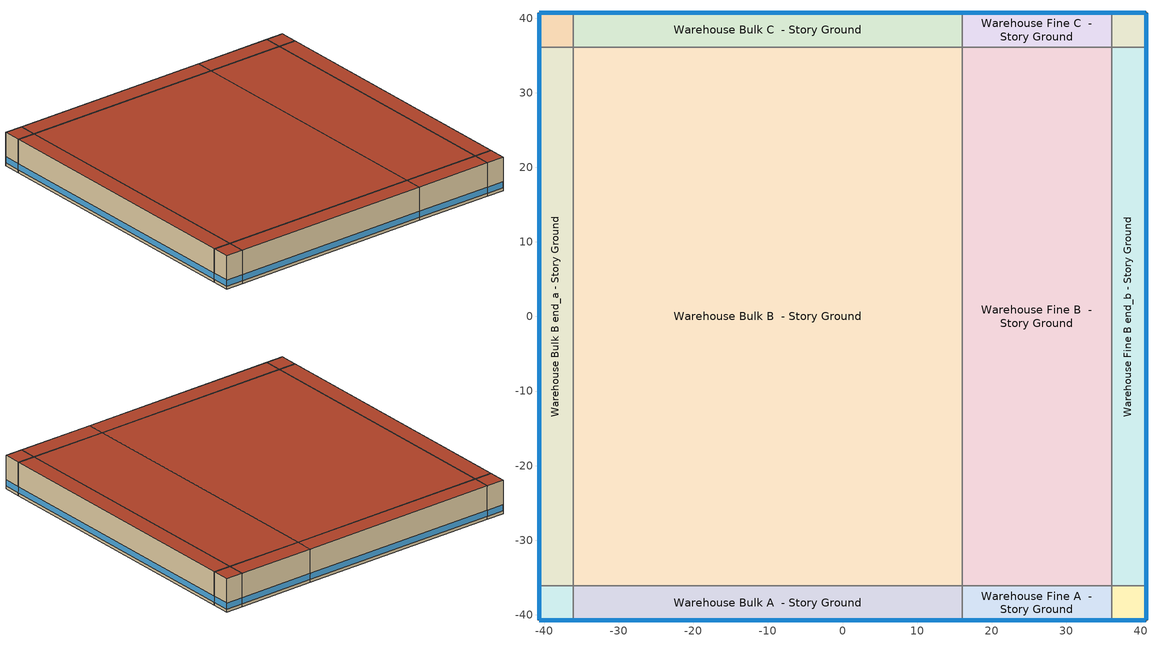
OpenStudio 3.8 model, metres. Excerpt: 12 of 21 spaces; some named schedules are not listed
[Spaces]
Warehouse Bulk A end_a - Story Ground
 floor ground (Foundation F 126 Perim 914 Area 209): -40.7,-40.7 -40.7,-36.13 -36.13,-36.13 -36.13,-40.7 z0
 wall outside: -40.7,-36.13 -40.7,-40.7 -36.13,-40.7 z0:8.53
 wall to Warehouse Bulk B end_a - Story Ground: -36.13,-36.13 -40.7,-36.13 z0:8.53
 wall to Warehouse Bulk A  - Story Ground: -36.13,-40.7 -36.13,-36.13 z0:8.53
 window (Window U-0.91 SHGC 0.68): -40.7,-36.15 -40.7,-40.68 / -40.68,-40.7 -36.15,-40.7 z0.76:2.32
 roof outside: -36.13,-40.7 -36.13,-36.13 -40.7,-36.13 -40.7,-40.7 z8.53
Warehouse Bulk B end_a - Story Ground
 floor ground (Foundation F 126 Perim 7226 Area 33036): -40.7,-36.13 -40.7,36.13 -36.13,36.13 -36.13,-36.13 z0
 wall outside: -40.7,36.13 -40.7,-36.13 z0:8.53
 wall to Warehouse Bulk C end_a - Story Ground: -36.13,36.13 -40.7,36.13 z0:8.53
 wall to Warehouse Bulk B  - Story Ground: -36.13,-36.13 -36.13,36.13 z0:8.53
 window (Window U-0.91 SHGC 0.68): -40.7,36.1 -40.7,-36.1 z0.76:2.3
 roof outside: -36.13,-36.13 -36.13,36.13 -40.7,36.13 -40.7,-36.13 z8.53
Warehouse Bulk C end_a - Story Ground
 floor ground (Foundation F 126 Perim 914 Area 209): -40.7,36.13 -40.7,40.7 -36.13,40.7 -36.13,36.13 z0
 wall outside: -36.13,40.7 -40.7,40.7 -40.7,36.13 z0:8.53
 wall to Warehouse Bulk C  - Story Ground: -36.13,36.13 -36.13,40.7 z0:8.53
 window (Window U-0.91 SHGC 0.68): -40.7,40.68 -40.7,36.15 / -36.15,40.7 -40.68,40.7 z0.76:2.32
 roof outside: -36.13,36.13 -36.13,40.7 -40.7,40.7 -40.7,36.13 z8.53
Warehouse Bulk A  - Story Ground
 floor ground (Foundation F 126 Perim 5216 Area 23848): -36.13,-40.7 -36.13,-36.13 16.03,-36.13 16.03,-40.7 z0
 wall outside: -36.13,-40.7 16.03,-40.7 z0:8.53
 wall to Warehouse Bulk B  - Story Ground: 16.03,-36.13 -36.13,-36.13 z0:8.53
 wall to Warehouse Fine A  - Story Ground: 16.03,-40.7 16.03,-36.13 z0:8.53
 window (Window U-0.91 SHGC 0.68): -36.1,-40.7 16.01,-40.7 z0.76:2.3
 roof outside: 16.03,-40.7 16.03,-36.13 -36.13,-36.13 -36.13,-40.7 z8.53
Warehouse Bulk B  - Story Ground
 floor ground (Foundation F 126 Perim 0 Area 376908): -36.13,-36.13 -36.13,36.13 16.03,36.13 16.03,-36.13 z0
 wall to Warehouse Bulk C  - Story Ground: 16.03,36.13 -36.13,36.13 z0:8.53
 wall to Warehouse Fine B  - Story Ground: 16.03,-36.13 16.03,36.13 z0:8.53
 roof outside: 16.03,-36.13 16.03,36.13 -36.13,36.13 -36.13,-36.13 z8.53
Warehouse Bulk C  - Story Ground
 floor ground (Foundation F 126 Perim 5216 Area 23848): -36.13,36.13 -36.13,40.7 16.03,40.7 16.03,36.13 z0
 wall outside: 16.03,40.7 -36.13,40.7 z0:8.53
 wall to Warehouse Fine C  - Story Ground: 16.03,36.13 16.03,40.7 z0:8.53
 window (Window U-0.91 SHGC 0.68): 16.01,40.7 -36.1,40.7 z0.76:2.3
 roof outside: 16.03,36.13 16.03,40.7 -36.13,40.7 -36.13,36.13 z8.53
Warehouse Fine A  - Story Ground
 floor ground (Foundation F 126 Perim 201 Area 9188): 16.03,-40.7 16.03,-36.13 36.13,-36.13 36.13,-40.7 z0
 wall outside: 16.03,-40.7 36.13,-40.7 z0:8.53
 wall to Warehouse Fine B  - Story Ground: 36.13,-36.13 16.03,-36.13 z0:8.53
 wall to Warehouse Fine A end_b - Story Ground: 36.13,-40.7 36.13,-36.13 z0:8.53
 window (Window U-0.91 SHGC 0.68): 16.06,-40.7 36.1,-40.7 z0.76:2.3
 roof outside: 36.13,-40.7 36.13,-36.13 16.03,-36.13 16.03,-40.7 z8.53
Warehouse Fine B  - Story Ground
 floor ground (Foundation F 126 Perim 0 Area 145216): 16.03,-36.13 16.03,36.13 36.13,36.13 36.13,-36.13 z0
 wall to Warehouse Fine C  - Story Ground: 36.13,36.13 16.03,36.13 z0:8.53
 wall to Warehouse Fine B end_b - Story Ground: 36.13,-36.13 36.13,36.13 z0:8.53
 roof outside: 36.13,-36.13 36.13,36.13 16.03,36.13 16.03,-36.13 z8.53
Warehouse Fine C  - Story Ground
 floor ground (Foundation F 126 Perim 201 Area 9188): 16.03,36.13 16.03,40.7 36.13,40.7 36.13,36.13 z0
 wall outside: 36.13,40.7 16.03,40.7 z0:8.53
 wall to Warehouse Fine C end_b - Story Ground: 36.13,36.13 36.13,40.7 z0:8.53
 window (Window U-0.91 SHGC 0.68): 36.1,40.7 16.06,40.7 z0.76:2.3
 roof outside: 36.13,36.13 36.13,40.7 16.03,40.7 16.03,36.13 z8.53
Warehouse Fine A end_b - Story Ground
 floor ground (Foundation F 126 Perim 914 Area 209): 36.13,-40.7 36.13,-36.13 40.7,-36.13 40.7,-40.7 z0
 wall outside: 36.13,-40.7 40.7,-40.7 40.7,-36.13 z0:8.53
 wall to Warehouse Fine B end_b - Story Ground: 40.7,-36.13 36.13,-36.13 z0:8.53
 window (Window U-0.91 SHGC 0.68): 36.15,-40.7 40.68,-40.7 / 40.7,-40.68 40.7,-36.15 z0.76:2.32
 roof outside: 40.7,-40.7 40.7,-36.13 36.13,-36.13 36.13,-40.7 z8.53
Warehouse Fine B end_b - Story Ground
 floor ground (Foundation F 126 Perim 7226 Area 33036): 36.13,-36.13 36.13,36.13 40.7,36.13 40.7,-36.13 z0
 wall outside: 40.7,-36.13 40.7,36.13 z0:8.53
 wall to Warehouse Fine C end_b - Story Ground: 40.7,36.13 36.13,36.13 z0:8.53
 window (Window U-0.91 SHGC 0.68): 40.7,-36.1 40.7,36.1 z0.76:2.3
 roof outside: 40.7,-36.13 40.7,36.13 36.13,36.13 36.13,-36.13 z8.53
Warehouse Fine C end_b - Story Ground
 floor ground (Foundation F 126 Perim 914 Area 209): 36.13,36.13 36.13,40.7 40.7,40.7 40.7,36.13 z0
 wall outside: 40.7,36.13 40.7,40.7 36.13,40.7 z0:8.53
 window (Window U-0.91 SHGC 0.68): 40.68,40.7 36.15,40.7 / 40.7,36.15 40.7,40.68 z0.76:2.32
 roof outside: 40.7,36.13 40.7,40.7 36.13,40.7 36.13,36.13 z8.53
[Site]
Pope Afb_NC_USA: Latitude {deg}=35.17; Longitude {deg}=-79.03; Time Zone {hr}=-5; Elevation {m}=61; Terrain=City
[Site:WaterMainsTemperature]
Calculation Method=Correlation; Annual Average Outdoor Air Temperature {C}=17.2925; Maximum Difference In Monthly Average Outdoor Air Temperatures {deltaC}=23.71
[SizingPeriod:DesignDay] Barometric Pressure {Pa}=100594; Rain Indicator=No; Snow Indicator=No; Day of Month=21; Daylight Saving Time Indicator=No; Humidity Condition Type=Wetbulb; Dry-Bulb Temperature Range Modifier Type=DefaultMultipliers
Name | Maximum Dry-Bulb Temperature {C} | Daily Dry-Bulb Temperature Range {deltaC} | Wind Speed {m/s} | Wind Direction {deg} | Month | Day Type | Wetbulb or DewPoint at Maximum Dry-Bulb {C} | Solar Model Indicator | ASHRAE Clear Sky Optical Depth for Beam Irradiance | ASHRAE Clear Sky Optical Depth for Diffuse Irradiance | Sky Clearness
Pope Afb Ann Clg .4% Condns DB=>MWB 1 | 36.2 | 10.4 | 3.4 | 220 | 7 | SummerDesignDay | 24.1 | ASHRAETau | 0.455 | 2.162
Pope Afb Ann Clg .4% Condns WB=>MDB 1 | 31 | 10.4 | 3.4 | 220 | 7 | SummerDesignDay | 26.4 | ASHRAETau | 0.455 | 2.162
Pope Afb Ann Htg 99.6% Condns DB 1 | -6.2 | 0 | 1.3 | 270 | 1 | WinterDesignDay | -6.2 | ASHRAEClearSky |  |  | 0
Pope Afb August .4% Condns DB=>MCWB 1 | 37.9 | 10.2 | 3.4 | 220 | 8 | SummerDesignDay | 25 | ASHRAETau | 0.43 | 2.254
[ClimateZones]
Climate Zone Institution Name 1=ASHRAE; Climate Zone Document Name 1=ANSI/ASHRAE Standard 169; Climate Zone Document Year 1=2006; Climate Zone Value 1=ASHRAE 169-2013-3A
[Building]
ComStock DOE Ref 1980-2004|Warehouse: North Axis {deg}=90; Default Construction Set=ComStock DOE Ref 1980-2004 - Warehouse - ASHRAE 169-2013-3A; Default Schedule Set=Building Default Schedule Set; Standards Building Type=Warehouse
[Site:GroundTemperature:FCfactorMethod]
January Ground Temperature {C}=16; February Ground Temperature {C}=11.9; March Ground Temperature {C}=7.7; April Ground Temperature {C}=4; May Ground Temperature {C}=7.9; June Ground Temperature {C}=13.8; July Ground Temperature {C}=17.2; August Ground Temperature {C}=20.8; September Ground Temperature {C}=24.8; October Ground Temperature {C}=26.1; November Ground Temperature {C}=26.5; December Ground Temperature {C}=22.5
[Construction:FfactorGroundFloor] F-Factor {W/m-K}=1.26344
Name | Area {m2} | PerimeterExposed {m}
Foundation F 126 Perim 914 Area 209 | 20.9032 | 9.144
Foundation F 126 Perim 7226 Area 33036 | 330.364 | 72.2581
Foundation F 126 Perim 5216 Area 23848 | 238.481 | 52.1613
Foundation F 126 Perim 0 Area 376908 | 3769.08 | 0
Foundation F 126 Perim 201 Area 9188 | 91.8829 | 20.0969
Foundation F 126 Perim 0 Area 145216 | 1452.16 | 0
[DefaultConstructionSet]
ComStock DOE Ref 1980-2004 - Warehouse - ASHRAE 169-2013-3A: Default Exterior Surface Constructions=Default Surface Constructions 1; Default Interior Surface Constructions=Default Surface Constructions 2; Default Ground Contact Surface Constructions=Default Surface Constructions 3; Default Exterior SubSurface Constructions=Default Sub Surface Constructions 1; Default Interior SubSurface Constructions=Default Sub Surface Constructions 2; Interior Partition Construction=Typical Interior Partition
[DefaultSurfaceConstructions]
Name | Floor Construction | Wall Construction | Roof Ceiling Construction
Default Surface Constructions 1 | Typical Insulated Exterior Mass Floor | Typical Insulated Exterior Mass Wall R-3.45 | Typical Insulated Metal Building Roof R-10.0
Default Surface Constructions 2 | Typical Interior Floor | Typical Interior Wall | Typical Interior Ceiling
Default Surface Constructions 3 | Typical Insulated Carpeted 6in Slab Floor | Typical Insulated Basement Mass Wall R-6.99
[Construction]
Typical Insulated Exterior Mass Floor: Typical Insulation R-6.39, 4 in. Normalweight Concrete Floor, Typical Carpet Pad
Typical Insulated Metal Building Roof R-10.0: Metal Roof Surface, Typical Insulation R-9.22
Typical Interior Floor: 100mm Normalweight concrete floor, CP02 CARPET PAD
Typical Interior Wall: G01 13mm gypsum board, G01 13mm gypsum board
Typical Interior Ceiling: CP02 CARPET PAD, 100mm Normalweight concrete floor
Typical Insulated Carpeted 6in Slab Floor: 6 in. Normalweight Concrete Floor, Typical Carpet Pad
Typical Insulated Basement Mass Wall R-6.99: Typical Insulation R-5.44, 8 in. Concrete Block Basement Wall
U 0.72 SHGC 0.25 Simple Glazing Window U-0.72 SHGC 0.25: U 0.72 SHGC 0.25 Simple Glazing U-0.72 SHGC 0.25
U 0.72 SHGC 0.25 Simple Glazing Window U-0.72 SHGC 0.25 1: U 0.72 SHGC 0.25 Simple Glazing U-0.72 SHGC 0.25 1
Typical Insulated Metal Door: F08 Metal surface, Typical Insulation R-1.06
Typical Overhead Door: Typical Insulation R-1.06
Typical Interior Window: Clear 3mm
Typical Interior Door; Typical Interior Partition: G05 25mm wood
Typical Insulated Exterior Mass Wall R-3.45: 1IN Stucco, 8IN CONCRETE HW RefBldg, Typical Insulation R-1.06, 1/2IN Gypsum
InteriorFurnishings 1: Std Wood 6inch 1
Window U-0.91 SHGC 0.68: Simple Glazing Single - No LowE - Clear - Wood
[Material:NoMass] Roughness=Smooth; Thermal Absorptance=0.9; Solar Absorptance=0.7
Name | Thermal Resistance {m2-K/W} | Visible Absorptance
Typical Insulation R-6.39 | 1.12559 | 0.7
Typical Carpet Pad; CP02 CARPET PAD | 0.21648 | 0.8
Typical Insulation R-9.22 | 1.62372 | 0.7
Typical Insulation R-5.44 | 0.958542 | 0.7
Typical Insulation R-1.06 | 0.18664 | 0.7
[Material] Thermal Absorptance=0.9
Name | Roughness | Thickness {m} | Conductivity {W/m-K} | Density {kg/m3} | Specific Heat {J/kg-K} | Solar Absorptance | Visible Absorptance
4 in. Normalweight Concrete Floor | MediumRough | 0.1016 | 2.31 | 2322 | 832 | 0.7 | 0.7
1/2IN Gypsum | Smooth | 0.0127 | 0.16 | 784.9 | 830 | 0.4 | 0.4
Metal Roof Surface; F08 Metal surface | Smooth | 0.0008 | 45.28 | 7824 | 500 | 0.7 | 0.7
100mm Normalweight concrete floor | MediumRough | 0.1016 | 2.31045 | 2322 | 832.557 | 0.7 | 0.7
G01 13mm gypsum board | Smooth | 0.0127 | 0.160031 | 800.001 | 1090.73 | 0.7 | 0.5
6 in. Normalweight Concrete Floor | MediumRough | 0.1524 | 2.31 | 2322 | 832 | 0.7 | 0.7
8 in. Concrete Block Basement Wall | MediumRough | 0.2032 | 1.326 | 1842 | 912 | 0.7 | 0.7
G05 25mm wood | MediumSmooth | 0.0254 | 0.15 | 608 | 1630 | 0.5 | 0.5
1IN Stucco | Smooth | 0.0253 | 0.6918 | 1858 | 837 | 0.7 | 0.92
8IN CONCRETE HW RefBldg | Rough | 0.2032 | 1.311 | 2240 | 836.8 | 0.7 | 0.7
Std Wood 6inch 1 | MediumSmooth | 0.15 | 0.12 | 540 | 1210 | 0.7 | 0.7
[DefaultSubSurfaceConstructions]
Name | Fixed Window Construction | Operable Window Construction | Door Construction | Overhead Door Construction | Tubular Daylight Dome Construction | Tubular Daylight Diffuser Construction
Default Sub Surface Constructions 1 | U 0.72 SHGC 0.25 Simple Glazing Window U-0.72 SHGC 0.25 | U 0.72 SHGC 0.25 Simple Glazing Window U-0.72 SHGC 0.25 1 | Typical Insulated Metal Door | Typical Overhead Door | Typical Interior Window | Typical Interior Window
Default Sub Surface Constructions 2 | Typical Interior Window | Typical Interior Window | Typical Interior Door
[WindowMaterial:SimpleGlazingSystem]
Name | U-Factor {W/m2-K} | Solar Heat Gain Coefficient | Visible Transmittance
U 0.72 SHGC 0.25 Simple Glazing U-0.72 SHGC 0.25; U 0.72 SHGC 0.25 Simple Glazing U-0.72 SHGC 0.25 1 | 4.08835 | 0.25 | 0.13
Simple Glazing Single - No LowE - Clear - Wood | 5.16722 | 0.683 | 0.723
[WindowMaterial:Glazing]
Clear 3mm: Optical Data Type=SpectralAverage; Thickness {m}=0.003; Solar Transmittance at Normal Incidence=0.837; Front Side Solar Reflectance at Normal Incidence=0.075; Back Side Solar Reflectance at Normal Incidence=0.075; Visible Transmittance at Normal Incidence=0.898; Front Side Visible Reflectance at Normal Incidence=0.081; Back Side Visible Reflectance at Normal Incidence=0.081; Infrared Transmittance at Normal Incidence=0; Front Side Infrared Hemispherical Emissivity=0.84; Back Side Infrared Hemispherical Emissivity=0.84; Conductivity {W/m-K}=0.9; Dirt Correction Factor for Solar and Visible Transmittance=1; Solar Diffusing=No
[SpaceType] Standards Building Type=Warehouse
Name | Default Schedule Set | Design Specification Outdoor Air Object | Standards Space Type
Warehouse Office - ComStock DOE Ref 1980-2004 | Warehouse Office Schedule Set | Warehouse Office Ventilation | Office
Warehouse Fine - ComStock DOE Ref 1980-2004 | Warehouse Fine Schedule Set | Warehouse Fine Ventilation | Fine
Warehouse Bulk - ComStock DOE Ref 1980-2004 | Warehouse Bulk Schedule Set | Warehouse Bulk Ventilation | Bulk
[BuildingStory]
Story Ground: Nominal Z Coordinate {m}=0; Nominal Floor to Floor Height {m}=8.5344
[Space] Building Story=Story Ground
Name | Space Type | Thermal Zone
Warehouse Bulk A end_a - Story Ground | Warehouse Bulk - ComStock DOE Ref 1980-2004 | Zone Warehouse Bulk A end_a - Story Ground
Warehouse Bulk B end_a - Story Ground | Warehouse Bulk - ComStock DOE Ref 1980-2004 | Zone Warehouse Bulk B end_a - Story Ground
Warehouse Bulk C end_a - Story Ground | Warehouse Bulk - ComStock DOE Ref 1980-2004 | Zone Warehouse Bulk C end_a - Story Ground
Warehouse Bulk A  - Story Ground | Warehouse Bulk - ComStock DOE Ref 1980-2004 | Zone Warehouse Bulk A  - Story Ground
Warehouse Bulk B  - Story Ground | Warehouse Bulk - ComStock DOE Ref 1980-2004 | Zone Warehouse Bulk B  - Story Ground
Warehouse Bulk C  - Story Ground | Warehouse Bulk - ComStock DOE Ref 1980-2004 | Zone Warehouse Bulk C  - Story Ground
Warehouse Fine A  - Story Ground | Warehouse Fine - ComStock DOE Ref 1980-2004 | Zone Warehouse Fine A  - Story Ground
Warehouse Fine B  - Story Ground | Warehouse Fine - ComStock DOE Ref 1980-2004 | Zone Warehouse Fine B  - Story Ground
Warehouse Fine C  - Story Ground | Warehouse Fine - ComStock DOE Ref 1980-2004 | Zone Warehouse Fine C  - Story Ground
Warehouse Fine A end_b - Story Ground | Warehouse Fine - ComStock DOE Ref 1980-2004 | Zone Warehouse Fine A end_b - Story Ground
Warehouse Fine B end_b - Story Ground | Warehouse Fine - ComStock DOE Ref 1980-2004 | Zone Warehouse Fine B end_b - Story Ground
Warehouse Fine C end_b - Story Ground | Warehouse Fine - ComStock DOE Ref 1980-2004 | Zone Warehouse Fine C end_b - Story Ground
Warehouse Office A end_a - Story Ground | Warehouse Office - ComStock DOE Ref 1980-2004 | Zone Warehouse Office A end_a - Story Ground
Warehouse Office B end_a - Story Ground | Warehouse Office - ComStock DOE Ref 1980-2004 | Zone Warehouse Office B end_a - Story Ground
Warehouse Office C end_a - Story Ground | Warehouse Office - ComStock DOE Ref 1980-2004 | Zone Warehouse Office C end_a - Story Ground
Warehouse Office A  - Story Ground | Warehouse Office - ComStock DOE Ref 1980-2004 | Zone Warehouse Office A  - Story Ground
Warehouse Office B  - Story Ground | Warehouse Office - ComStock DOE Ref 1980-2004 | Zone Warehouse Office B  - Story Ground
Warehouse Office C  - Story Ground | Warehouse Office - ComStock DOE Ref 1980-2004 | Zone Warehouse Office C  - Story Ground
Warehouse Office A end_b - Story Ground | Warehouse Office - ComStock DOE Ref 1980-2004 | Zone Warehouse Office A end_b - Story Ground
Warehouse Office B end_b - Story Ground | Warehouse Office - ComStock DOE Ref 1980-2004 | Zone Warehouse Office B end_b - Story Ground
Warehouse Office C end_b - Story Ground | Warehouse Office - ComStock DOE Ref 1980-2004 | Zone Warehouse Office C end_b - Story Ground
[ThermalZone] Multiplier=1; Use Ideal Air Loads=No
Name | Thermostat
Zone Warehouse Bulk A end_a - Story Ground | Warehouse Bulk - ComStock DOE Ref 1980-2004 Thermostat 1
Zone Warehouse Bulk B end_a - Story Ground | Warehouse Bulk - ComStock DOE Ref 1980-2004 Thermostat 3
Zone Warehouse Bulk C end_a - Story Ground | Warehouse Bulk - ComStock DOE Ref 1980-2004 Thermostat 5
Zone Warehouse Bulk A  - Story Ground | Warehouse Bulk - ComStock DOE Ref 1980-2004 Thermostat
Zone Warehouse Bulk B  - Story Ground | Warehouse Bulk - ComStock DOE Ref 1980-2004 Thermostat 2
Zone Warehouse Bulk C  - Story Ground | Warehouse Bulk - ComStock DOE Ref 1980-2004 Thermostat 4
Zone Warehouse Fine A  - Story Ground | Warehouse Fine - ComStock DOE Ref 1980-2004 Thermostat
Zone Warehouse Fine B  - Story Ground | Warehouse Fine - ComStock DOE Ref 1980-2004 Thermostat 2
Zone Warehouse Fine C  - Story Ground | Warehouse Fine - ComStock DOE Ref 1980-2004 Thermostat 4
Zone Warehouse Fine A end_b - Story Ground | Warehouse Fine - ComStock DOE Ref 1980-2004 Thermostat 1
Zone Warehouse Fine B end_b - Story Ground | Warehouse Fine - ComStock DOE Ref 1980-2004 Thermostat 3
Zone Warehouse Fine C end_b - Story Ground | Warehouse Fine - ComStock DOE Ref 1980-2004 Thermostat 5
Zone Warehouse Office A end_a - Story Ground | Warehouse Office - ComStock DOE Ref 1980-2004 Thermostat 1
Zone Warehouse Office B end_a - Story Ground | Warehouse Office - ComStock DOE Ref 1980-2004 Thermostat 4
Zone Warehouse Office C end_a - Story Ground | Warehouse Office - ComStock DOE Ref 1980-2004 Thermostat 7
Zone Warehouse Office A  - Story Ground | Warehouse Office - ComStock DOE Ref 1980-2004 Thermostat
Zone Warehouse Office B  - Story Ground | Warehouse Office - ComStock DOE Ref 1980-2004 Thermostat 3
Zone Warehouse Office C  - Story Ground | Warehouse Office - ComStock DOE Ref 1980-2004 Thermostat 6
Zone Warehouse Office A end_b - Story Ground | Warehouse Office - ComStock DOE Ref 1980-2004 Thermostat 2
Zone Warehouse Office B end_b - Story Ground | Warehouse Office - ComStock DOE Ref 1980-2004 Thermostat 5
Zone Warehouse Office C end_b - Story Ground | Warehouse Office - ComStock DOE Ref 1980-2004 Thermostat 8
[Lights:Definition] Design Level Calculation Method=Watts/Area; Fraction Visible=0.2; Return Air Fraction=0
Name | Watts per Space Floor Area {W/m2} | Fraction Radiant
Warehouse Bulk - ComStock DOE Ref 1980-2004 General Lights Definition | 6.79891 | 0.465
Warehouse Fine - ComStock DOE Ref 1980-2004 General Lights Definition | 14.0011 | 0.465
Warehouse Office - ComStock DOE Ref 1980-2004 General Lights Definition | 8.57624 | 0.31
[ElectricEquipment:Definition] Design Level Calculation Method=Watts/Area; Fraction Latent=0; Fraction Radiant=0.5; Fraction Lost=0
Name | Watts per Space Floor Area {W/m2}
Warehouse Bulk Elec Equip Definition | 8.82014
Warehouse Office Elec Equip Definition | 27.8041
[ElectricEquipment]
Name | Electric Equipment Definition | Space or SpaceType
Warehouse Bulk Elec Equip | Warehouse Bulk Elec Equip Definition | Warehouse Bulk - ComStock DOE Ref 1980-2004
Warehouse Office Elec Equip | Warehouse Office Elec Equip Definition | Warehouse Office - ComStock DOE Ref 1980-2004
[DesignSpecification:OutdoorAir] Outdoor Air Method=Sum
Name | Outdoor Air Flow per Floor Area {m3/s-m2} | Outdoor Air Flow per Person {m3/s-person}
Warehouse Bulk Ventilation; Warehouse Fine Ventilation | 0.000254
Warehouse Office Ventilation |  | 0.00943895
[DefaultScheduleSet]
Name | Number of People Schedule | People Activity Level Schedule | Lighting Schedule | Electric Equipment Schedule | Infiltration Schedule | Hours of Operation Schedule
Warehouse Bulk Schedule Set; Warehouse Fine Schedule Set | Warehouse Bldg Occ | Warehouse Activity | Warehouse BLDG_LIGHT_STORAGE_SCH | Warehouse Bldg Equip | Always On
Warehouse Office Schedule Set | Warehouse Bldg Occ | Warehouse Activity | Warehouse BLDG_LIGHT_OFFICE_SCH | Warehouse Office_Plug_SCH | Always On
Building Default Schedule Set |  |  |  |  |  | Building Hours of Operation NonResidential
[People:Definition]
Warehouse Office People Definition: Number of People Calculation Method=People/Area; People per Space Floor Area {person/m2}=0.0210973; Fraction Radiant=0.3
[People]
Warehouse Office People: People Definition=Warehouse Office People Definition; Space or SpaceType=Warehouse Office - ComStock DOE Ref 1980-2004; Work Efficiency Schedule=Work Efficiency Schedule; Clothing Insulation Schedule=Clothing Schedule; Air Velocity Schedule=Air Velocity Schedule; Multiplier=1
[Exterior:Lights:Definition]
Name | Design Level {W}
Parking Areas and Drives Def (W/ft^2) | 0.0497494
Building Facades Def (W/ft^2) | 0.25
Main Entries Def (W/ft) | 30
Other Doors Def (W/ft) | 25
[Exterior:Lights] Schedule=Always On Discrete; Control Option=AstronomicalClock
Name | Exterior Lights Definition | Multiplier
Parking Areas and Drives | Parking Areas and Drives Def (W/ft^2) | 30375
Building Facades | Building Facades Def (W/ft^2) | 33306.4
Main Entries | Main Entries Def (W/ft) | 60
Other Doors | Other Doors Def (W/ft) | 60
[ThermostatSetpoint:DualSetpoint]
Name | Heating Setpoint Temperature Schedule | Cooling Setpoint Temperature Schedule
Warehouse Bulk - ComStock DOE Ref 1980-2004 Thermostat; Warehouse Bulk - ComStock DOE Ref 1980-2004 Thermostat 1; Warehouse Bulk - ComStock DOE Ref 1980-2004 Thermostat 2; Warehouse Bulk - ComStock DOE Ref 1980-2004 Thermostat 3; Warehouse Bulk - ComStock DOE Ref 1980-2004 Thermostat 4; Warehouse Bulk - ComStock DOE Ref 1980-2004 Thermostat 5 | Warehouse HtgSetp BulkStorage | Warehouse ClgSetp BulkStorage
Warehouse Fine - ComStock DOE Ref 1980-2004 Thermostat; Warehouse Fine - ComStock DOE Ref 1980-2004 Thermostat 1; Warehouse Fine - ComStock DOE Ref 1980-2004 Thermostat 2; Warehouse Fine - ComStock DOE Ref 1980-2004 Thermostat 3; Warehouse Fine - ComStock DOE Ref 1980-2004 Thermostat 4; Warehouse Fine - ComStock DOE Ref 1980-2004 Thermostat 5 | Warehouse HtgSetp FineStorage | Warehouse ClgSetp FineStorage
Warehouse Office - ComStock DOE Ref 1980-2004 Thermostat; Warehouse Office - ComStock DOE Ref 1980-2004 Thermostat 1; Warehouse Office - ComStock DOE Ref 1980-2004 Thermostat 2; Warehouse Office - ComStock DOE Ref 1980-2004 Thermostat 3; Warehouse Office - ComStock DOE Ref 1980-2004 Thermostat 4; Warehouse Office - ComStock DOE Ref 1980-2004 Thermostat 5; Warehouse Office - ComStock DOE Ref 1980-2004 Thermostat 6; Warehouse Office - ComStock DOE Ref 1980-2004 Thermostat 7; Warehouse Office - ComStock DOE Ref 1980-2004 Thermostat 8 | Warehouse HtgSetp | Warehouse Cooling Setpoint
[InternalMass:Definition]
Internal Mass Definition 2: Construction=InteriorFurnishings 1; Design Level Calculation Method=SurfaceArea/Area; Surface Area per Space Floor Area=2
[InternalMass] Internal Mass Definition=Internal Mass Definition 2; Multiplier=1
Name | Space or SpaceType
Warehouse Office C end_b - Story Ground Mass | Warehouse Office C end_b - Story Ground
Warehouse Office B end_b - Story Ground Mass | Warehouse Office B end_b - Story Ground
Warehouse Office C  - Story Ground Mass | Warehouse Office C  - Story Ground
Warehouse Office B end_a - Story Ground Mass | Warehouse Office B end_a - Story Ground
Warehouse Fine C end_b - Story Ground Mass | Warehouse Fine C end_b - Story Ground
Warehouse Office B  - Story Ground Mass | Warehouse Office B  - Story Ground
Warehouse Office A end_b - Story Ground Mass | Warehouse Office A end_b - Story Ground
Warehouse Fine B end_b - Story Ground Mass | Warehouse Fine B end_b - Story Ground
Warehouse Office C end_a - Story Ground Mass | Warehouse Office C end_a - Story Ground
Warehouse Fine A  - Story Ground Mass | Warehouse Fine A  - Story Ground
Warehouse Fine B  - Story Ground Mass | Warehouse Fine B  - Story Ground
Warehouse Fine C  - Story Ground Mass | Warehouse Fine C  - Story Ground
Warehouse Fine A end_b - Story Ground Mass | Warehouse Fine A end_b - Story Ground
Warehouse Office A  - Story Ground Mass | Warehouse Office A  - Story Ground
Warehouse Office A end_a - Story Ground Mass | Warehouse Office A end_a - Story Ground
[Lights] Fraction Replaceable=1
Name | Lights Definition | Space or SpaceType
Warehouse Bulk - ComStock DOE Ref 1980-2004 General Lighting | Warehouse Bulk - ComStock DOE Ref 1980-2004 General Lights Definition | Warehouse Bulk - ComStock DOE Ref 1980-2004
Warehouse Fine - ComStock DOE Ref 1980-2004 General Lighting | Warehouse Fine - ComStock DOE Ref 1980-2004 General Lights Definition | Warehouse Fine - ComStock DOE Ref 1980-2004
Warehouse Office - ComStock DOE Ref 1980-2004 General Lighting | Warehouse Office - ComStock DOE Ref 1980-2004 General Lights Definition | Warehouse Office - ComStock DOE Ref 1980-2004
[SpaceInfiltration:DesignFlowRate] Design Flow Rate Calculation Method=Flow/ExteriorArea; Flow per Exterior Surface Area {m3/s-m2}=0.000413282; Velocity Term Coefficient=0
Name | Space or SpaceType | Schedule | Constant Term Coefficient | Temperature Term Coefficient | Velocity Squared Term Coefficient
Warehouse Office C end_b - Story Ground HVAC On Infiltration | Warehouse Office C end_b - Story Ground | Infiltration HVAC On Schedule | 0.0037 | 0.005 | 0.046
Warehouse Office C end_b - Story Ground HVAC Off Infiltration | Warehouse Office C end_b - Story Ground | Infiltration HVAC Off Schedule | 0 | 0.0097 | 0.0596
Warehouse Office B end_b - Story Ground HVAC On Infiltration | Warehouse Office B end_b - Story Ground | Infiltration HVAC On Schedule | 0.0037 | 0.005 | 0.046
Warehouse Office B end_b - Story Ground HVAC Off Infiltration | Warehouse Office B end_b - Story Ground | Infiltration HVAC Off Schedule | 0 | 0.0097 | 0.0596
Warehouse Office C  - Story Ground HVAC On Infiltration | Warehouse Office C  - Story Ground | Infiltration HVAC On Schedule | 0.0037 | 0.005 | 0.046
Warehouse Office C  - Story Ground HVAC Off Infiltration | Warehouse Office C  - Story Ground | Infiltration HVAC Off Schedule | 0 | 0.0097 | 0.0596
Warehouse Office B end_a - Story Ground HVAC On Infiltration | Warehouse Office B end_a - Story Ground | Infiltration HVAC On Schedule | 0.0037 | 0.005 | 0.046
Warehouse Office B end_a - Story Ground HVAC Off Infiltration | Warehouse Office B end_a - Story Ground | Infiltration HVAC Off Schedule | 0 | 0.0097 | 0.0596
Warehouse Bulk A end_a - Story Ground HVAC On Infiltration | Warehouse Bulk A end_a - Story Ground | Infiltration HVAC On Schedule | 0.0037 | 0.005 | 0.046
Warehouse Bulk A end_a - Story Ground HVAC Off Infiltration | Warehouse Bulk A end_a - Story Ground | Infiltration HVAC Off Schedule | 0 | 0.0097 | 0.0596
Warehouse Fine C end_b - Story Ground HVAC On Infiltration | Warehouse Fine C end_b - Story Ground | Infiltration HVAC On Schedule | 0.0037 | 0.005 | 0.046
Warehouse Fine C end_b - Story Ground HVAC Off Infiltration | Warehouse Fine C end_b - Story Ground | Infiltration HVAC Off Schedule | 0 | 0.0097 | 0.0596
Warehouse Office B  - Story Ground HVAC On Infiltration | Warehouse Office B  - Story Ground | Infiltration HVAC On Schedule | 0.0037 | 0.005 | 0.046
Warehouse Office B  - Story Ground HVAC Off Infiltration | Warehouse Office B  - Story Ground | Infiltration HVAC Off Schedule | 0 | 0.0097 | 0.0596
Warehouse Bulk B end_a - Story Ground HVAC On Infiltration | Warehouse Bulk B end_a - Story Ground | Infiltration HVAC On Schedule | 0.0037 | 0.005 | 0.046
Warehouse Bulk B end_a - Story Ground HVAC Off Infiltration | Warehouse Bulk B end_a - Story Ground | Infiltration HVAC Off Schedule | 0 | 0.0097 | 0.0596
Warehouse Bulk C end_a - Story Ground HVAC On Infiltration | Warehouse Bulk C end_a - Story Ground | Infiltration HVAC On Schedule | 0.0037 | 0.005 | 0.046
Warehouse Bulk C end_a - Story Ground HVAC Off Infiltration | Warehouse Bulk C end_a - Story Ground | Infiltration HVAC Off Schedule | 0 | 0.0097 | 0.0596
Warehouse Office A end_b - Story Ground HVAC On Infiltration | Warehouse Office A end_b - Story Ground | Infiltration HVAC On Schedule | 0.0037 | 0.005 | 0.046
Warehouse Office A end_b - Story Ground HVAC Off Infiltration | Warehouse Office A end_b - Story Ground | Infiltration HVAC Off Schedule | 0 | 0.0097 | 0.0596
Warehouse Fine B end_b - Story Ground HVAC On Infiltration | Warehouse Fine B end_b - Story Ground | Infiltration HVAC On Schedule | 0.0037 | 0.005 | 0.046
Warehouse Fine B end_b - Story Ground HVAC Off Infiltration | Warehouse Fine B end_b - Story Ground | Infiltration HVAC Off Schedule | 0 | 0.0097 | 0.0596
Warehouse Bulk A  - Story Ground HVAC On Infiltration | Warehouse Bulk A  - Story Ground | Infiltration HVAC On Schedule | 0.0037 | 0.005 | 0.046
Warehouse Bulk A  - Story Ground HVAC Off Infiltration | Warehouse Bulk A  - Story Ground | Infiltration HVAC Off Schedule | 0 | 0.0097 | 0.0596
Warehouse Office C end_a - Story Ground HVAC On Infiltration | Warehouse Office C end_a - Story Ground | Infiltration HVAC On Schedule | 0.0037 | 0.005 | 0.046
Warehouse Office C end_a - Story Ground HVAC Off Infiltration | Warehouse Office C end_a - Story Ground | Infiltration HVAC Off Schedule | 0 | 0.0097 | 0.0596
Warehouse Bulk B  - Story Ground HVAC On Infiltration | Warehouse Bulk B  - Story Ground | Infiltration HVAC On Schedule | 0.0037 | 0.005 | 0.046
Warehouse Bulk B  - Story Ground HVAC Off Infiltration | Warehouse Bulk B  - Story Ground | Infiltration HVAC Off Schedule | 0 | 0.0097 | 0.0596
Warehouse Bulk C  - Story Ground HVAC On Infiltration | Warehouse Bulk C  - Story Ground | Infiltration HVAC On Schedule | 0.0037 | 0.005 | 0.046
Warehouse Bulk C  - Story Ground HVAC Off Infiltration | Warehouse Bulk C  - Story Ground | Infiltration HVAC Off Schedule | 0 | 0.0097 | 0.0596
Warehouse Fine A  - Story Ground HVAC On Infiltration | Warehouse Fine A  - Story Ground | Infiltration HVAC On Schedule | 0.0037 | 0.005 | 0.046
Warehouse Fine A  - Story Ground HVAC Off Infiltration | Warehouse Fine A  - Story Ground | Infiltration HVAC Off Schedule | 0 | 0.0097 | 0.0596
Warehouse Fine B  - Story Ground HVAC On Infiltration | Warehouse Fine B  - Story Ground | Infiltration HVAC On Schedule | 0.0037 | 0.005 | 0.046
Warehouse Fine B  - Story Ground HVAC Off Infiltration | Warehouse Fine B  - Story Ground | Infiltration HVAC Off Schedule | 0 | 0.0097 | 0.0596
Warehouse Fine C  - Story Ground HVAC On Infiltration | Warehouse Fine C  - Story Ground | Infiltration HVAC On Schedule | 0.0037 | 0.005 | 0.046
Warehouse Fine C  - Story Ground HVAC Off Infiltration | Warehouse Fine C  - Story Ground | Infiltration HVAC Off Schedule | 0 | 0.0097 | 0.0596
Warehouse Fine A end_b - Story Ground HVAC On Infiltration | Warehouse Fine A end_b - Story Ground | Infiltration HVAC On Schedule | 0.0037 | 0.005 | 0.046
Warehouse Fine A end_b - Story Ground HVAC Off Infiltration | Warehouse Fine A end_b - Story Ground | Infiltration HVAC Off Schedule | 0 | 0.0097 | 0.0596
Warehouse Office A  - Story Ground HVAC On Infiltration | Warehouse Office A  - Story Ground | Infiltration HVAC On Schedule | 0.0037 | 0.005 | 0.046
Warehouse Office A  - Story Ground HVAC Off Infiltration | Warehouse Office A  - Story Ground | Infiltration HVAC Off Schedule | 0 | 0.0097 | 0.0596
Warehouse Office A end_a - Story Ground HVAC On Infiltration | Warehouse Office A end_a - Story Ground | Infiltration HVAC On Schedule | 0.0037 | 0.005 | 0.046
Warehouse Office A end_a - Story Ground HVAC Off Infiltration | Warehouse Office A end_a - Story Ground | Infiltration HVAC Off Schedule | 0 | 0.0097 | 0.0596
[Schedule:Ruleset]
Name | Default Day Schedule | Summer Design Day Schedule | Winter Design Day Schedule
Warehouse Bldg Occ | Warehouse Bldg Occ Default | Warehouse Bldg Occ Summer Design Day | Warehouse Bldg Occ Winter Design Day
Warehouse Activity | Warehouse Activity Default | Warehouse Activity Summer Design Day | Warehouse Activity Winter Design Day
Warehouse BLDG_LIGHT_STORAGE_SCH | Warehouse BLDG_LIGHT_STORAGE_SCH Default | Warehouse BLDG_LIGHT_STORAGE_SCH Summer Design Day | Warehouse BLDG_LIGHT_STORAGE_SCH Winter Design Day
Warehouse Bldg Equip | Warehouse Bldg Equip Default | Warehouse Bldg Equip Summer Design Day | Warehouse Bldg Equip Winter Design Day
Always On | Always On Default
Clothing Schedule | Clothing Schedule Default Winter Clothes
Air Velocity Schedule | Air Velocity Schedule Default
Work Efficiency Schedule | Work Efficiency Schedule Default
Warehouse BLDG_LIGHT_OFFICE_SCH | Warehouse BLDG_LIGHT_OFFICE_SCH Default | Warehouse BLDG_LIGHT_OFFICE_SCH Summer Design Day | Warehouse BLDG_LIGHT_OFFICE_SCH Winter Design Day
Warehouse Office_Plug_SCH | Warehouse Office_Plug_SCH Default | Warehouse Office_Plug_SCH Summer Design Day | Warehouse Office_Plug_SCH Winter Design Day
Warehouse HtgSetp BulkStorage | Warehouse HtgSetp BulkStorage Default | Schedule Day 2 | Schedule Day 3
Warehouse ClgSetp BulkStorage | Warehouse ClgSetp BulkStorage Default | Warehouse ClgSetp BulkStorage Summer Design Day | Warehouse ClgSetp BulkStorage Winter Design Day
Warehouse HtgSetp FineStorage | Warehouse HtgSetp FineStorage Default | Schedule Day 5 | Schedule Day 6
Warehouse ClgSetp FineStorage | Warehouse ClgSetp FineStorage Default | Warehouse ClgSetp FineStorage Summer Design Day | Warehouse ClgSetp FineStorage Winter Design Day
Warehouse HtgSetp | Warehouse HtgSetp Default | Warehouse HtgSetp Summer Design Day | Warehouse HtgSetp Winter Design Day
Warehouse Cooling Setpoint | Warehouse Cooling Setpoint Default | Warehouse Cooling Setpoint Summer Design Day
Building Hours of Operation NonResidential | Building Hours of Operation NonResidential Default | Building Hours of Operation NonResidential Summer Design Day | Building Hours of Operation NonResidential Winter Design Day
Infiltration HVAC On Schedule | Building Hours of Operation NonResidential Default 1 | Building Hours of Operation NonResidential Summer Design Day 1 | Building Hours of Operation NonResidential Winter Design Day 1
Infiltration HVAC Off Schedule | Infiltration HVAC Off Schedule Default Day Schedule | Infiltration HVAC Off Schedule Summer Design Day Schedule 1 | Infiltration HVAC Off Schedule Winter Design Day Schedule 1
[Schedule:Day]
Warehouse HtgSetp BulkStorage Default; Warehouse HtgSetp FineStorage Default: Average, 24, 0, 16.1111
Warehouse ClgSetp BulkStorage Default: Average, 24, 0, 50
Warehouse ClgSetp BulkStorage Winter Design Day; Warehouse ClgSetp BulkStorage Summer Design Day: 24, 0, 50
Warehouse ClgSetp FineStorage Default: Average, 24, 0, 26.7
Warehouse ClgSetp FineStorage Winter Design Day; Warehouse ClgSetp FineStorage Summer Design Day: 24, 0, 26.7
Warehouse HtgSetp Default: Average, 4, 30, 15.6, 23, 30, 21.1, 24, 0, 15.6
Warehouse HtgSetp Winter Design Day; Warehouse HtgSetp Summer Design Day: 6, 0, 15.6, 7, 0, 17.8, 8, 0, 20, 18, 0, 21, 24, 0, 15.6
Warehouse Cooling Setpoint Default: Average, 6, 15, 24, 24, 0, 24
Warehouse Cooling Setpoint Summer Design Day: 6, 0, 30, 17, 0, 24, 24, 0, 30
Building Hours of Operation NonResidential Default; Building Hours of Operation NonResidential Default 1: 6, 30, 0, 21, 30, 1, 24, 0, 0
Building Hours of Operation NonResidential Winter Design Day; Building Hours of Operation NonResidential Summer Design Day; Building Hours of Operation NonResidential Summer Design Day 1; Building Hours of Operation NonResidential Winter Design Day 1: 24, 0, 1
Infiltration HVAC Off Schedule Default Day Schedule: 6, 30, 1, 21, 30, 0, 24, 0, 1
Infiltration HVAC Off Schedule Summer Design Day Schedule 1; Infiltration HVAC Off Schedule Winter Design Day Schedule 1: 24, 0, 0
Schedule Day 2; Schedule Day 3; Schedule Day 5; Schedule Day 6: 24, 0, 16.1111
[Schedule:Rule]
Name | Schedule Ruleset | Rule Order | Day Schedule | Apply Saturday | Date Specification Type | Start Month | Start Day | End Month | End Day | Apply Sunday | Apply Monday | Apply Tuesday | Apply Wednesday | Apply Thursday | Apply Friday | Specific Month 1 | Specific Day 1 | Specific Month 2 | Specific Day 2 | Specific Month 3 | Specific Day 3 | Specific Month 4 | Specific Day 4 | Specific Month 5 | Specific Day 5 | Specific Month 6 | Specific Day 6 | Specific Month 7 | Specific Day 7 | Specific Month 8 | Specific Day 8 | Specific Month 9 | Specific Day 9 | Specific Month 10 | Specific Day 10 | Specific Month 11 | Specific Day 11 | Specific Month 12 | Specific Day 12 | Specific Month 13 | Specific Day 13 | Specific Month 14 | Specific Day 14 | Specific Month 15 | Specific Day 15 | Specific Month 16 | Specific Day 16 | Specific Month 17 | Specific Day 17 | Specific Month 18 | Specific Day 18 | Specific Month 19 | Specific Day 19 | Specific Month 20 | Specific Day 20 | Specific Month 21 | Specific Day 21 | Specific Month 22 | Specific Day 22 | Specific Month 23 | Specific Day 23 | Specific Month 24 | Specific Day 24 | Specific Month 25 | Specific Day 25 | Specific Month 26 | Specific Day 26 | Specific Month 27 | Specific Day 27 | Specific Month 28 | Specific Day 28 | Specific Month 29 | Specific Day 29 | Specific Month 30 | Specific Day 30 | Specific Month 31 | Specific Day 31 | Specific Month 32 | Specific Day 32 | Specific Month 33 | Specific Day 33 | Specific Month 34 | Specific Day 34 | Specific Month 35 | Specific Day 35 | Specific Month 36 | Specific Day 36 | Specific Month 37 | Specific Day 37 | Specific Month 38 | Specific Day 38 | Specific Month 39 | Specific Day 39 | Specific Month 40 | Specific Day 40 | Specific Month 41 | Specific Day 41 | Specific Month 42 | Specific Day 42 | Specific Month 43 | Specific Day 43 | Specific Month 44 | Specific Day 44 | Specific Month 45 | Specific Day 45 | Specific Month 46 | Specific Day 46 | Specific Month 47 | Specific Day 47 | Specific Month 48 | Specific Day 48 | Specific Month 49 | Specific Day 49 | Specific Month 50 | Specific Day 50 | Specific Month 51 | Specific Day 51 | Specific Month 52 | Specific Day 52 | Specific Month 53 | Specific Day 53 | Specific Month 54 | Specific Day 54 | Specific Month 55 | Specific Day 55 | Specific Month 56 | Specific Day 56 | Specific Month 57 | Specific Day 57 | Specific Month 58 | Specific Day 58 | Specific Month 59 | Specific Day 59 | Specific Month 60 | Specific Day 60 | Specific Month 61 | Specific Day 61 | Specific Month 62 | Specific Day 62 | Specific Month 63 | Specific Day 63 | Specific Month 64 | Specific Day 64 | Specific Month 65 | Specific Day 65 | Specific Month 66 | Specific Day 66 | Specific Month 67 | Specific Day 67 | Specific Month 68 | Specific Day 68 | Specific Month 69 | Specific Day 69 | Specific Month 70 | Specific Day 70 | Specific Month 71 | Specific Day 71 | Specific Month 72 | Specific Day 72 | Specific Month 73 | Specific Day 73 | Specific Month 74 | Specific Day 74 | Specific Month 75 | Specific Day 75 | Specific Month 76 | Specific Day 76 | Specific Month 77 | Specific Day 77 | Specific Month 78 | Specific Day 78 | Specific Month 79 | Specific Day 79 | Specific Month 80 | Specific Day 80 | Specific Month 81 | Specific Day 81 | Specific Month 82 | Specific Day 82 | Specific Month 83 | Specific Day 83 | Specific Month 84 | Specific Day 84 | Specific Month 85 | Specific Day 85 | Specific Month 86 | Specific Day 86 | Specific Month 87 | Specific Day 87 | Specific Month 88 | Specific Day 88 | Specific Month 89 | Specific Day 89 | Specific Month 90 | Specific Day 90 | Specific Month 91 | Specific Day 91 | Specific Month 92 | Specific Day 92 | Specific Month 93 | Specific Day 93 | Specific Month 94 | Specific Day 94 | Specific Month 95 | Specific Day 95 | Specific Month 96 | Specific Day 96 | Specific Month 97 | Specific Day 97 | Specific Month 98 | Specific Day 98 | Specific Month 99 | Specific Day 99 | Specific Month 100 | Specific Day 100 | Specific Month 101 | Specific Day 101 | Specific Month 102 | Specific Day 102 | Specific Month 103 | Specific Day 103 | Specific Month 104 | Specific Day 104
Schedule Rule 8 | Warehouse HtgSetp | 1 | Warehouse HtgSetp Sat Day | Yes | DateRange | 1 | 1 | 12 | 31
Schedule Rule 9 | Warehouse HtgSetp | 0 | Warehouse HtgSetp Sun Day |  | DateRange | 1 | 1 | 12 | 31 | Yes
Building Hours of Operation NonResidential Sunday Rule | Building Hours of Operation NonResidential | 0 | Building Hours of Operation NonResidential Sunday | Yes | DateRange | 1 | 1 | 12 | 31 | Yes
autogen Warehouse ClgSetp BulkStorage 0 | Warehouse ClgSetp BulkStorage | 0 | autogen Warehouse ClgSetp BulkStorage 0_day_sch | Yes | SpecificDates |  |  |  |  | Yes | Yes | Yes | Yes | Yes | Yes | 1 | 6 | 1 | 7 | 1 | 13 | 1 | 14 | 1 | 20 | 1 | 21 | 1 | 27 | 1 | 28 | 2 | 3 | 2 | 4 | 2 | 10 | 2 | 11 | 2 | 17 | 2 | 18 | 2 | 24 | 2 | 25 | 3 | 3 | 3 | 4 | 3 | 10 | 3 | 11 | 3 | 17 | 3 | 18 | 3 | 24 | 3 | 25 | 3 | 31 | 4 | 1 | 4 | 7 | 4 | 8 | 4 | 14 | 4 | 15 | 4 | 21 | 4 | 22 | 4 | 28 | 4 | 29 | 5 | 5 | 5 | 6 | 5 | 12 | 5 | 13 | 5 | 19 | 5 | 20 | 5 | 26 | 5 | 27 | 6 | 2 | 6 | 3 | 6 | 9 | 6 | 10 | 6 | 16 | 6 | 17 | 6 | 23 | 6 | 24 | 6 | 30 | 7 | 1 | 7 | 7 | 7 | 8 | 7 | 14 | 7 | 15 | 7 | 21 | 7 | 22 | 7 | 28 | 7 | 29 | 8 | 4 | 8 | 5 | 8 | 11 | 8 | 12 | 8 | 18 | 8 | 19 | 8 | 25 | 8 | 26 | 9 | 1 | 9 | 2 | 9 | 8 | 9 | 9 | 9 | 15 | 9 | 16 | 9 | 22 | 9 | 23 | 9 | 29 | 9 | 30 | 10 | 6 | 10 | 7 | 10 | 13 | 10 | 14 | 10 | 20 | 10 | 21 | 10 | 27 | 10 | 28 | 11 | 3 | 11 | 4 | 11 | 10 | 11 | 11 | 11 | 17 | 11 | 18 | 11 | 24 | 11 | 25 | 12 | 1 | 12 | 2 | 12 | 8 | 12 | 9 | 12 | 15 | 12 | 16 | 12 | 22 | 12 | 23 | 12 | 29 | 12 | 30
autogen Warehouse ClgSetp FineStorage 0 | Warehouse ClgSetp FineStorage | 0 | autogen Warehouse ClgSetp FineStorage 0_day_sch | Yes | SpecificDates |  |  |  |  | Yes | Yes | Yes | Yes | Yes | Yes | 1 | 6 | 1 | 7 | 1 | 13 | 1 | 14 | 1 | 20 | 1 | 21 | 1 | 27 | 1 | 28 | 2 | 3 | 2 | 4 | 2 | 10 | 2 | 11 | 2 | 17 | 2 | 18 | 2 | 24 | 2 | 25 | 3 | 3 | 3 | 4 | 3 | 10 | 3 | 11 | 3 | 17 | 3 | 18 | 3 | 24 | 3 | 25 | 3 | 31 | 4 | 1 | 4 | 7 | 4 | 8 | 4 | 14 | 4 | 15 | 4 | 21 | 4 | 22 | 4 | 28 | 4 | 29 | 5 | 5 | 5 | 6 | 5 | 12 | 5 | 13 | 5 | 19 | 5 | 20 | 5 | 26 | 5 | 27 | 6 | 2 | 6 | 3 | 6 | 9 | 6 | 10 | 6 | 16 | 6 | 17 | 6 | 23 | 6 | 24 | 6 | 30 | 7 | 1 | 7 | 7 | 7 | 8 | 7 | 14 | 7 | 15 | 7 | 21 | 7 | 22 | 7 | 28 | 7 | 29 | 8 | 4 | 8 | 5 | 8 | 11 | 8 | 12 | 8 | 18 | 8 | 19 | 8 | 25 | 8 | 26 | 9 | 1 | 9 | 2 | 9 | 8 | 9 | 9 | 9 | 15 | 9 | 16 | 9 | 22 | 9 | 23 | 9 | 29 | 9 | 30 | 10 | 6 | 10 | 7 | 10 | 13 | 10 | 14 | 10 | 20 | 10 | 21 | 10 | 27 | 10 | 28 | 11 | 3 | 11 | 4 | 11 | 10 | 11 | 11 | 11 | 17 | 11 | 18 | 11 | 24 | 11 | 25 | 12 | 1 | 12 | 2 | 12 | 8 | 12 | 9 | 12 | 15 | 12 | 16 | 12 | 22 | 12 | 23 | 12 | 29 | 12 | 30
autogen Warehouse HtgSetp BulkStorage 0 | Warehouse HtgSetp BulkStorage | 0 | autogen Warehouse HtgSetp BulkStorage 0_day_sch | Yes | SpecificDates |  |  |  |  | Yes | Yes | Yes | Yes | Yes | Yes | 1 | 6 | 1 | 7 | 1 | 13 | 1 | 14 | 1 | 20 | 1 | 21 | 1 | 27 | 1 | 28 | 2 | 3 | 2 | 4 | 2 | 10 | 2 | 11 | 2 | 17 | 2 | 18 | 2 | 24 | 2 | 25 | 3 | 3 | 3 | 4 | 3 | 10 | 3 | 11 | 3 | 17 | 3 | 18 | 3 | 24 | 3 | 25 | 3 | 31 | 4 | 1 | 4 | 7 | 4 | 8 | 4 | 14 | 4 | 15 | 4 | 21 | 4 | 22 | 4 | 28 | 4 | 29 | 5 | 5 | 5 | 6 | 5 | 12 | 5 | 13 | 5 | 19 | 5 | 20 | 5 | 26 | 5 | 27 | 6 | 2 | 6 | 3 | 6 | 9 | 6 | 10 | 6 | 16 | 6 | 17 | 6 | 23 | 6 | 24 | 6 | 30 | 7 | 1 | 7 | 7 | 7 | 8 | 7 | 14 | 7 | 15 | 7 | 21 | 7 | 22 | 7 | 28 | 7 | 29 | 8 | 4 | 8 | 5 | 8 | 11 | 8 | 12 | 8 | 18 | 8 | 19 | 8 | 25 | 8 | 26 | 9 | 1 | 9 | 2 | 9 | 8 | 9 | 9 | 9 | 15 | 9 | 16 | 9 | 22 | 9 | 23 | 9 | 29 | 9 | 30 | 10 | 6 | 10 | 7 | 10 | 13 | 10 | 14 | 10 | 20 | 10 | 21 | 10 | 27 | 10 | 28 | 11 | 3 | 11 | 4 | 11 | 10 | 11 | 11 | 11 | 17 | 11 | 18 | 11 | 24 | 11 | 25 | 12 | 1 | 12 | 2 | 12 | 8 | 12 | 9 | 12 | 15 | 12 | 16 | 12 | 22 | 12 | 23 | 12 | 29 | 12 | 30
autogen Warehouse HtgSetp FineStorage 0 | Warehouse HtgSetp FineStorage | 0 | autogen Warehouse HtgSetp FineStorage 0_day_sch | Yes | SpecificDates |  |  |  |  | Yes | Yes | Yes | Yes | Yes | Yes | 1 | 6 | 1 | 7 | 1 | 13 | 1 | 14 | 1 | 20 | 1 | 21 | 1 | 27 | 1 | 28 | 2 | 3 | 2 | 4 | 2 | 10 | 2 | 11 | 2 | 17 | 2 | 18 | 2 | 24 | 2 | 25 | 3 | 3 | 3 | 4 | 3 | 10 | 3 | 11 | 3 | 17 | 3 | 18 | 3 | 24 | 3 | 25 | 3 | 31 | 4 | 1 | 4 | 7 | 4 | 8 | 4 | 14 | 4 | 15 | 4 | 21 | 4 | 22 | 4 | 28 | 4 | 29 | 5 | 5 | 5 | 6 | 5 | 12 | 5 | 13 | 5 | 19 | 5 | 20 | 5 | 26 | 5 | 27 | 6 | 2 | 6 | 3 | 6 | 9 | 6 | 10 | 6 | 16 | 6 | 17 | 6 | 23 | 6 | 24 | 6 | 30 | 7 | 1 | 7 | 7 | 7 | 8 | 7 | 14 | 7 | 15 | 7 | 21 | 7 | 22 | 7 | 28 | 7 | 29 | 8 | 4 | 8 | 5 | 8 | 11 | 8 | 12 | 8 | 18 | 8 | 19 | 8 | 25 | 8 | 26 | 9 | 1 | 9 | 2 | 9 | 8 | 9 | 9 | 9 | 15 | 9 | 16 | 9 | 22 | 9 | 23 | 9 | 29 | 9 | 30 | 10 | 6 | 10 | 7 | 10 | 13 | 10 | 14 | 10 | 20 | 10 | 21 | 10 | 27 | 10 | 28 | 11 | 3 | 11 | 4 | 11 | 10 | 11 | 11 | 11 | 17 | 11 | 18 | 11 | 24 | 11 | 25 | 12 | 1 | 12 | 2 | 12 | 8 | 12 | 9 | 12 | 15 | 12 | 16 | 12 | 22 | 12 | 23 | 12 | 29 | 12 | 30
Building Hours of Operation NonResidential Sunday Rule 1 | Infiltration HVAC On Schedule | 0 | Building Hours of Operation NonResidential Sunday 1 | Yes | DateRange | 1 | 1 | 12 | 31 | Yes
Infiltration HVAC Off Schedule Schedule Day 0 Rule | Infiltration HVAC Off Schedule | 0 | Infiltration HVAC Off Schedule Schedule Day 0 1 | Yes |  |  |  |  |  | Yes | No | No | No | No | No
[Schedule:Constant]
Always On Discrete: Value=1
